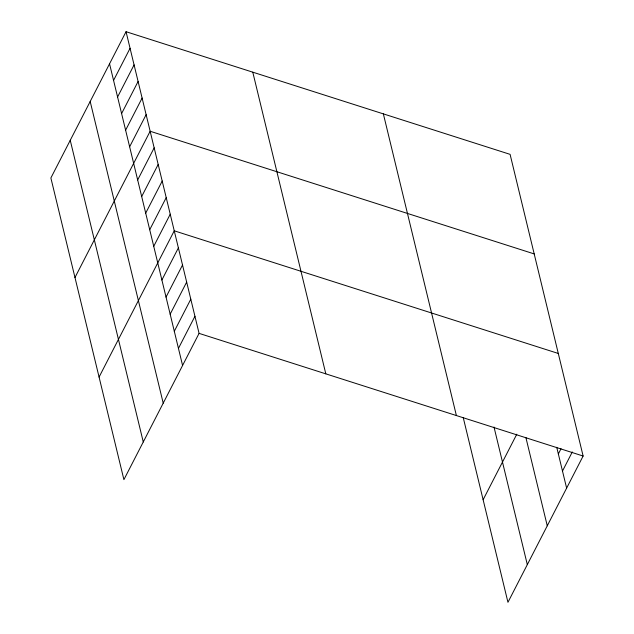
<?xml version="1.0" encoding="UTF-8"?>
<svg xmlns="http://www.w3.org/2000/svg" width="634" height="634" viewBox="0 0 634 634"><rect width="100%" height="100%" fill="white"/><g stroke="black" fill="none" stroke-linecap="round" stroke-linejoin="round"><path stroke-width="0.95" d="M126.047 31.7L50.879 177.972L123.907 479.645L199.076 333.373L126.047 31.7L510.093 154.355L583.121 456.028L507.953 602.3L463.264 417.695M113.565 80.391L130.065 48.295M117.583 96.986L134.083 64.882M121.601 113.573L138.101 81.477M125.619 130.168L142.111 98.072M129.637 146.763L146.129 114.659M74.978 277.526L150.147 131.254L534.193 253.909M137.665 179.945L154.165 147.841M141.683 196.54L158.183 164.436M145.701 213.127L162.201 181.031M149.719 229.722L166.219 197.618M153.737 246.309L170.229 214.213M99.078 377.072L174.247 230.808L558.292 353.463M161.892 279.998L178.384 247.902M166.029 297.092L182.529 264.996M170.166 314.187L186.665 282.09M174.302 331.281L190.802 299.185M178.447 348.375L194.939 316.279M483.124 499.735L516.797 434.211M558.348 453.944L561.027 448.737M562.493 471.038L572.296 451.947M199.076 333.373L583.121 456.028M556.739 447.295L566.63 488.132M525.879 437.484L547.261 525.808M494.005 427.031L527.314 564.625M383.356 113.882L456.393 415.555M252.784 72.173L325.813 373.846M109.547 63.804L182.584 365.469M90.186 101.48L163.215 403.153M70.239 140.296L143.268 441.969"/></g></svg>
